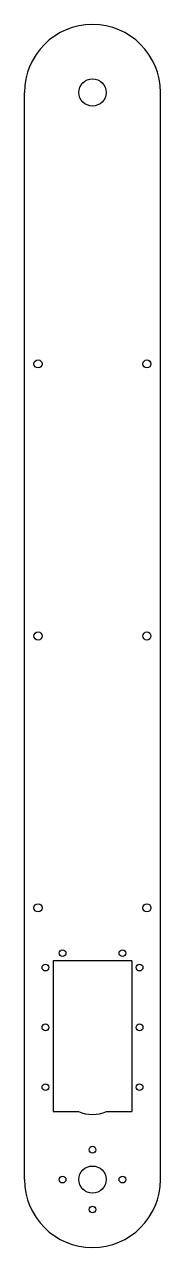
# Model space of a CAD drawing. Extents: x -5 to 45, y -45 to 405.
import ezdxf

# ---------------------------------------------------------------- set-up
doc = ezdxf.new("R2010")
doc.units = 0
doc.layers.get('0').update_dxf_attribs({"linetype": 'continuous'})

# ---------------------------------------------------------------- blocks, each defined once
blk = doc.blocks.new('BODY')
at = {"color": 0}
for p, q in [((-4.94, -20), (-4.94, 380)), ((45.06, -20), (45.06, 380)), ((34.56, 60.5), (5.56, 60.5)), ((5.56, 60.5), (5.56, 5)), ((34.56, 60.5), (34.56, 5)), ((5.56, 5), (14.87, 5)), ((25.26, 5), (34.56, 5))]:
    blk.add_line(p, q, dxfattribs=at)
for centre, radius in [((20.06, 380), 5), ((0.06, 280.11), 1.5), ((40.06, 280.11), 1.5), ((0.06, 180), 1.5), ((40.06, 180), 1.5), ((0.06, 80), 1.5), ((40.06, 80), 1.5), ((9.06, 63.3), 1.25), ((31.06, 63.3), 1.25), ((2.76, 58), 1.25), ((37.36, 58), 1.25), ((2.76, 36), 1.25), ((37.36, 36), 1.25), ((2.76, 14), 1.25), ((37.36, 14), 1.25), ((20.06, -9), 1.25), ((20.06, -20), 5), ((9.06, -20), 1.25), ((31.06, -20), 1.25), ((20.06, -31), 1.25)]:
    blk.add_circle(centre, radius, dxfattribs=at)
for centre, radius, start, end in [((20.06, 380), 25, 0, -180), ((20.06, 18), 14, -111.7868, -68.2132), ((20.06, -20), 25, -180, 0)]:
    blk.add_arc(centre, radius, start, end, dxfattribs=at)

msp = doc.modelspace()

# ---------------------------------------------------------------- block references
at = {"color": 0}
msp.add_blockref('BODY', (0, 0), dxfattribs=at)

doc.saveas('drawing.dxf')
